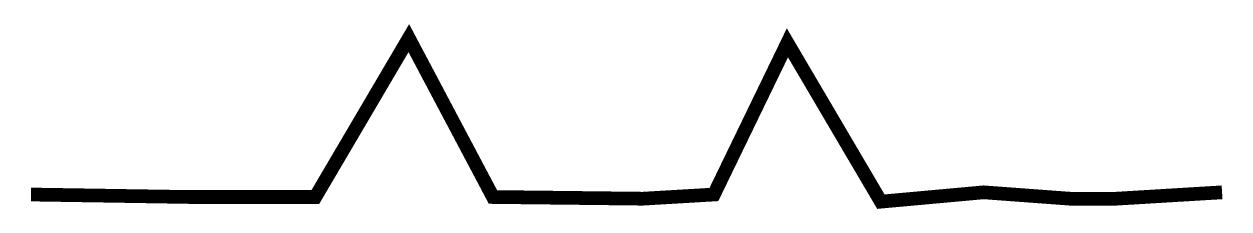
# Model space of a CAD drawing. Extents: x -0.05 to 8.76, y -0.1 to 1.24.
import ezdxf

# ---------------------------------------------------------------- set-up
doc = ezdxf.new("R2010")
doc.units = 0
doc.header["$MEASUREMENT"] = 0
doc.layers.get('0').update_dxf_attribs({"linetype": 'CONTINUOUS'})

msp = doc.modelspace()

# ---------------------------------------------------------------- linework, layer by layer
at = {"const_width": 0.1}
msp.add_lwpolyline([(0, 0), (1.1564, -0.0181), (2.0787, -0.0181), (2.7618, 1.1415), (3.3767, -0.0181), (4.4709, -0.0306), (4.9915, 0), (5.5287, 1.1074), (6.2119, -0.0522), (6.9634, 0.016), (7.5944, -0.0306), (7.9313, -0.0306), (8.7054, 0.016)], dxfattribs=at)

doc.saveas('drawing.dxf')
